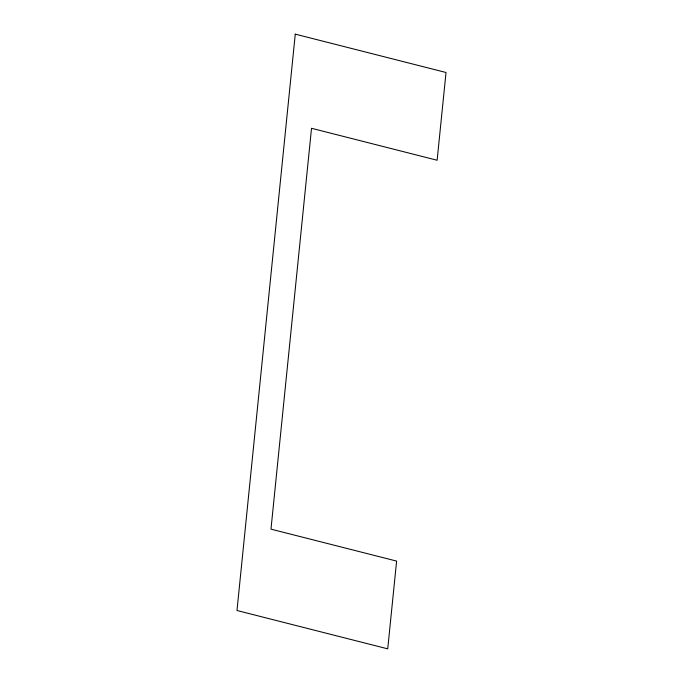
<?xml version="1.0" encoding="UTF-8"?>
<svg xmlns="http://www.w3.org/2000/svg" width="683" height="683" viewBox="0 0 683 683"><rect width="100%" height="100%" fill="white"/><g stroke="black" fill="none" stroke-linecap="round" stroke-linejoin="round"><path stroke-width="1.02" d="M295.269 34.15L236.984 610.508L387.731 648.85L396.61 561.093L270.98 529.146L311.516 128.293L437.137 160.249L446.016 72.492L295.269 34.15"/></g></svg>
